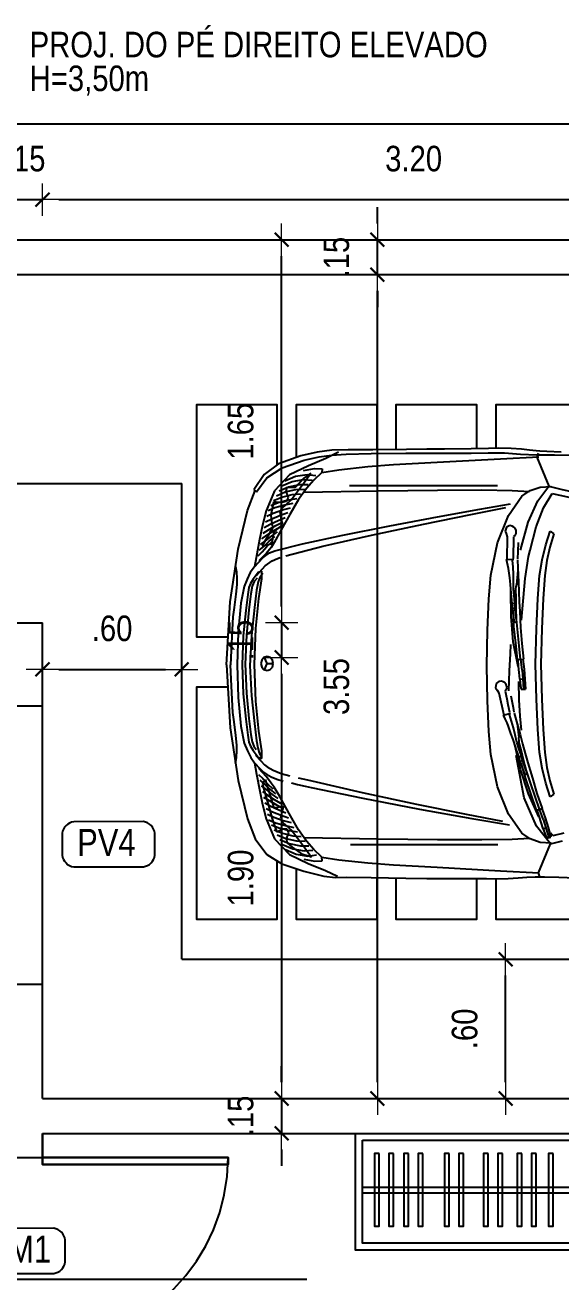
# Model space of a CAD drawing. Header units: millimetres. Extents: x -178 to 521, y -135 to 750.
# Drawn here: x -52.98 to -50.67, y 706.1 to 711.51 of the extents above; entities that cross this region are included whole.
import ezdxf
from ezdxf.enums import TextEntityAlignment as Align

# ---------------------------------------------------------------- set-up
doc = ezdxf.new("R2010")
doc.units = ezdxf.units.MM
doc.header["$LTSCALE"] = 20
doc.header["$MEASUREMENT"] = 0
doc.header["$PDSIZE"] = -5
doc.linetypes.add('DASHDOT2', pattern=[0.5, 0.25, -0.125, 0, -0.125])
doc.linetypes.add('HIDDEN2', pattern=[0.1875, 0.125, -0.0625])
doc.layers.get('0').update_dxf_attribs({"linetype": 'CONTINUOUS'})
doc.layers.get('Defpoints').update_dxf_attribs({"linetype": 'CONTINUOUS'})
for name, color, linetype in [('003', 3, 'CONTINUOUS'), ('AR-ALV', 5, 'CONTINUOUS'), ('COTA', 7, 'CONTINUOUS'), ('Layer1', 7, 'CONTINUOUS')]:
    doc.layers.add(name, color=color, linetype=linetype)
doc.layers.add('E-Pen-C', color=4, linetype='CONTINUOUS', lineweight=15)
doc.layers.add('E-Pen-G', color=3, linetype='CONTINUOUS', lineweight=30)
doc.styles.add('F2', font='ARIALN.TTF')
doc.dimstyles.new('DIMENSION-1', dxfattribs={"dimtxt": 0.11, "dimasz": 0.07, "dimexe": 1, "dimexo": 0, "dimgap": 0.12, "dimtad": 1, "dimzin": 7, "dimdsep": 46, "dimtxsty": 'F2', "dimblk1": 'TRACO', "dimblk2": 'TRACO', "dimsah": 1, "dimcen": 1, "dimse1": 1, "dimse2": 1, "dimclrd": 256, "dimclre": 256, "dimclrt": 6, "dimadec": 0, "dimazin": 0, "dimtfac": 1, "dimtix": 1, "dimtmove": 2, "dimatfit": 3, "dimldrblk": 'TRACO', "dimfxl": 1, "dimtolj": 1, "dimtzin": 0, "dimarcsym": 0})

# ---------------------------------------------------------------- blocks, each defined once
blk = doc.blocks.new('Austin Mini dessus')
at = {"color": 8, "flags": 128}
for points in [[(-0.1204, 3.7865), (-0.0703, 3.7926)], [(-0.0703, 3.7926), (-0.0241, 3.7916)], [(-0.0241, 3.7916), (0.0842, 3.7922)], [(0.0842, 3.7922), (0.2332, 3.7952)], [(0.2332, 3.7952), (0.3237, 3.797)], [(0.3237, 3.797), (0.3971, 3.7966)], [(0.3971, 3.7966), (0.5088, 3.7962)], [(0.5088, 3.7962), (0.581, 3.797)], [(0.581, 3.797), (0.6212, 3.7976)], [(0.6212, 3.7976), (0.674, 3.7963)], [(0.674, 3.7963), (0.7177, 3.7934)], [(0.7177, 3.7934), (0.7547, 3.7905)], [(0.7547, 3.7905), (0.7913, 3.7892)], [(0.831, 3.7901), (0.8924, 3.7915)], [(0.8924, 3.7915), (1.0016, 3.7949)], [(-0.302, 3.7337), (-0.2069, 3.765)], [(-0.2069, 3.765), (-0.1204, 3.7865)], [(-0.1874, 3.7324), (-0.114, 3.7617)], [(-0.114, 3.7617), (-0.0609, 3.787)], [(0.0688, 3.7297), (0.18, 3.7384)], [(0.18, 3.7384), (0.3684, 3.7483)], [(0.3684, 3.7483), (0.6405, 3.7634)], [(0.6405, 3.7634), (0.8064, 3.7721)], [(0.7913, 3.7892), (0.8117, 3.7899)], [(0.8107, 3.7898), (0.8054, 3.7722)], [(0.8054, 3.7722), (0.8566, 3.6469)], [(0.8117, 3.7899), (0.831, 3.7901)], [(-0.4163, 3.6266), (-0.3667, 3.6929)], [(-0.3667, 3.6929), (-0.302, 3.7337)], [(-0.3332, 3.6261), (-0.269, 3.694)], [(-0.2862, 3.6722), (-0.24, 3.6915)], [(-0.269, 3.694), (-0.1874, 3.7324)], [(-0.2108, 3.6933), (-0.2557, 3.6613)], [(-0.24, 3.6915), (-0.1897, 3.6999)], [(-0.1734, 3.7051), (-0.2108, 3.6933)], [(-0.2065, 3.713), (-0.1595, 3.7223)], [(-0.2018, 3.6646), (-0.1734, 3.7051)], [(-0.1897, 3.6999), (-0.152, 3.6952)], [(-0.1288, 3.7047), (-0.1629, 3.672)], [(-0.1595, 3.7223), (-0.127, 3.7206)], [(-0.127, 3.7206), (-0.1288, 3.7047)], [(-0.1288, 3.7047), (-0.0554, 3.7158)], [(-0.0554, 3.7158), (0.0688, 3.7297)], [(-0.3103, 3.6295), (-0.2696, 3.6465)], [(-0.2983, 3.6509), (-0.2548, 3.669)], [(-0.2844, 3.624), (-0.2378, 3.6344)], [(-0.2776, 3.6432), (-0.2819, 3.6262)], [(-0.2557, 3.6613), (-0.2776, 3.6432)], [(-0.2696, 3.6465), (-0.2217, 3.6563)], [(-0.2582, 3.5904), (-0.2018, 3.6646)], [(-0.2548, 3.669), (-0.2057, 3.6781)], [(-0.2378, 3.6344), (-0.2012, 3.6358)], [(-0.1958, 3.6357), (-0.2299, 3.5876)], [(-0.2217, 3.6563), (-0.1848, 3.6556)], [(-0.2057, 3.6781), (-0.1684, 3.6754)], [(-0.1629, 3.672), (-0.1958, 3.6357)], [(0.6296, 3.652), (-0.0059, 3.652)], [(0.1144, 3.6255), (0.369, 3.6287)], [(0.369, 3.6287), (0.5603, 3.6292)], [(0.5603, 3.6292), (0.6914, 3.6273)], [(0.8118, 3.6411), (0.769, 3.6265)], [(0.8566, 3.6469), (0.7958, 3.5707)], [(0.8596, 3.6444), (0.8118, 3.6411)], [(0.8566, 3.6469), (0.909, 3.6348)], [(-0.4494, 3.54), (-0.4163, 3.6266)], [(-0.3686, 3.5396), (-0.3332, 3.6261)], [(-0.3465, 3.5655), (-0.3139, 3.579)], [(-0.3219, 3.5976), (-0.3417, 3.5395)], [(-0.3344, 3.5868), (-0.2992, 3.6015)], [(-0.3224, 3.6082), (-0.2844, 3.624)], [(-0.3144, 3.5923), (-0.3219, 3.5976)], [(-0.2975, 3.5839), (-0.3144, 3.5923)], [(-0.3139, 3.579), (-0.2698, 3.5907)], [(-0.2994, 3.5535), (-0.2582, 3.5904)], [(-0.2992, 3.6015), (-0.2538, 3.6126)], [(-0.28, 3.5832), (-0.2975, 3.5839)], [(-0.2858, 3.5689), (-0.2505, 3.5765)], [(-0.2819, 3.6262), (-0.2717, 3.5998)], [(-0.2717, 3.5998), (-0.28, 3.5832)], [(-0.2299, 3.5876), (-0.2701, 3.5169)], [(-0.2698, 3.5907), (-0.2341, 3.5963)], [(-0.2538, 3.6126), (-0.2177, 3.6161)], [(-0.2069, 3.6195), (0.1144, 3.6255)], [(0.7337, 3.6018), (0.675, 3.5196)], [(0.6914, 3.6273), (0.7656, 3.6231)], [(0.769, 3.6265), (0.7337, 3.6018)], [(0.8151, 3.5556), (0.8242, 3.5824)], [(0.8252, 3.5824), (0.8299, 3.5961)], [(0.8252, 3.5824), (0.8372, 3.5784)], [(0.8257, 3.5419), (0.8372, 3.5784)], [(0.8299, 3.5961), (0.835, 3.6098)], [(0.8334, 3.5361), (0.8462, 3.577)], [(0.835, 3.6098), (0.8402, 3.6233)], [(0.8372, 3.5784), (0.8502, 3.6203)], [(0.8402, 3.6233), (0.8582, 3.6183)], [(0.8462, 3.577), (0.8582, 3.6183)], [(0.8604, 3.6051), (0.8577, 3.6008)], [(0.8634, 3.6093), (0.8604, 3.6051)], [(0.8666, 3.6133), (0.8634, 3.6093)], [(0.9143, 3.6021), (0.8666, 3.6133)], [(-0.4897, 3.3744), (-0.4494, 3.54)], [(-0.3843, 3.4776), (-0.3686, 3.5396)], [(-0.3639, 3.5197), (-0.3356, 3.5327)], [(-0.3585, 3.5441), (-0.3287, 3.5566)], [(-0.3417, 3.5395), (-0.3534, 3.4979)], [(-0.3424, 3.5089), (-0.3051, 3.524)], [(-0.3356, 3.5327), (-0.2955, 3.5465)], [(-0.3287, 3.5566), (-0.2858, 3.5689)], [(-0.3066, 3.538), (-0.2994, 3.5535)], [(-0.3001, 3.5036), (-0.3066, 3.538)], [(-0.3051, 3.524), (-0.273, 3.5351)], [(-0.2955, 3.5465), (-0.2617, 3.5558)], [(0.2925, 3.4981), (0.517, 3.5386)], [(0.4929, 3.5192), (0.6502, 3.5491)], [(0.517, 3.5386), (0.6793, 3.5662)], [(0.675, 3.5196), (0.6278, 3.4015)], [(0.7958, 3.5707), (0.7435, 3.4498)], [(0.8067, 3.5309), (0.7615, 3.4315)], [(0.7972, 3.5019), (0.8063, 3.5287)], [(0.8063, 3.5287), (0.8151, 3.5556)], [(0.8257, 3.5419), (0.8097, 3.4979)], [(0.8192, 3.4954), (0.8334, 3.5361)], [(-0.3968, 3.4202), (-0.3843, 3.4776)], [(-0.3572, 3.4821), (-0.3836, 3.3914)], [(-0.3746, 3.4709), (-0.3493, 3.4851)], [(-0.374, 3.3698), (-0.3363, 3.4925)], [(-0.3693, 3.4953), (-0.3424, 3.5089)], [(-0.3534, 3.4979), (-0.3572, 3.4821)], [(-0.3561, 3.4613), (-0.3244, 3.4792)], [(-0.3493, 3.4851), (-0.3148, 3.5016)], [(-0.3363, 3.4925), (-0.2946, 3.4845)], [(-0.3341, 3.4567), (-0.3068, 3.4729)], [(-0.3244, 3.4792), (-0.2956, 3.4936)], [(-0.3148, 3.5016), (-0.2843, 3.5144)], [(-0.2701, 3.5169), (-0.3098, 3.443)], [(-0.2946, 3.4845), (-0.3001, 3.5036)], [(0.0453, 3.4261), (0.2791, 3.4759)], [(0.0478, 3.4514), (0.2925, 3.4981)], [(0.2791, 3.4759), (0.4929, 3.5192)], [(0.7718, 3.4351), (0.7952, 3.5024)], [(0.8092, 3.4984), (0.7905, 3.4435)], [(0.7952, 3.5024), (0.8192, 3.4954)], [(0.7985, 3.4305), (0.8212, 3.4949)], [(-0.4112, 3.3468), (-0.3968, 3.4202)], [(-0.3908, 3.3978), (-0.3698, 3.4136)], [(-0.3854, 3.4222), (-0.363, 3.4375)], [(-0.38, 3.4466), (-0.3561, 3.4613)], [(-0.3767, 3.3898), (-0.3534, 3.4119)], [(-0.3698, 3.4136), (-0.3437, 3.4343)], [(-0.363, 3.4375), (-0.3341, 3.4567)], [(-0.3534, 3.4119), (-0.3294, 3.4315)], [(-0.3437, 3.4343), (-0.3181, 3.4522)], [(-0.3098, 3.443), (-0.3346, 3.403)], [(-0.1749, 3.4052), (0.0478, 3.4514)], [(-0.172, 3.3767), (0.0453, 3.4261)], [(0.7435, 3.4498), (0.7081, 3.2674)], [(0.7615, 3.4315), (0.7277, 3.3278)], [(0.7484, 3.3675), (0.7718, 3.4351)], [(0.7905, 3.4435), (0.7715, 3.3887)], [(0.7785, 3.3642), (0.7985, 3.4305)], [(0.8558, 3.4451), (0.8359, 3.3854)], [(0.8536, 3.3763), (0.8715, 3.4329)], [(0.8715, 3.4329), (0.8558, 3.4451)], [(-0.5243, 3.1472), (-0.4897, 3.3744)], [(-0.4015, 3.349), (-0.3836, 3.366)], [(-0.3679, 3.3589), (-0.4003, 3.3232)], [(-0.3961, 3.3734), (-0.3767, 3.3898)], [(-0.3836, 3.3914), (-0.374, 3.3698)], [(-0.3836, 3.366), (-0.363, 3.3894)], [(-0.3683, 3.348), (-0.347, 3.3593)], [(-0.3481, 3.3863), (-0.3679, 3.3589)], [(-0.363, 3.3894), (-0.3407, 3.4108)], [(-0.3346, 3.403), (-0.3481, 3.3863)], [(-0.347, 3.3593), (-0.3226, 3.369)], [(-0.3226, 3.369), (-0.2958, 3.3774)], [(-0.2599, 3.3851), (-0.2335, 3.3912)], [(-0.2335, 3.3912), (-0.2013, 3.399)], [(-0.2307, 3.363), (-0.2112, 3.3675)], [(-0.2112, 3.3675), (-0.1915, 3.3721)], [(-0.2013, 3.399), (-0.1749, 3.4052)], [(-0.1915, 3.3721), (-0.172, 3.3767)], [(0.6278, 3.4015), (0.5988, 3.2619)], [(0.7293, 3.299), (0.7484, 3.3675)], [(0.7715, 3.3887), (0.7537, 3.3335)], [(0.7597, 3.2985), (0.7785, 3.3642)], [(0.8359, 3.3854), (0.8202, 3.3211)], [(0.8415, 3.3179), (0.8536, 3.3763)], [(-0.4198, 3.2983), (-0.4112, 3.3468)], [(-0.4198, 3.2983), (-0.397, 3.3226)], [(-0.397, 3.3226), (-0.3805, 3.3391)], [(-0.3926, 3.2902), (-0.3764, 3.3069)], [(-0.3805, 3.3391), (-0.3683, 3.348)], [(-0.3764, 3.3069), (-0.3644, 3.3161)], [(-0.3644, 3.3161), (-0.339, 3.3298)], [(-0.339, 3.3298), (-0.3048, 3.3438)], [(-0.3048, 3.3438), (-0.2667, 3.355)], [(0.7277, 3.3278), (0.7023, 3.2216)], [(0.7374, 3.3232), (0.728, 3.2975)], [(0.7371, 3.2944), (0.7462, 3.3202)], [(0.7472, 3.3485), (0.7374, 3.3232)], [(0.7537, 3.3335), (0.7422, 3.2911)], [(0.7462, 3.3202), (0.7557, 3.3455)], [(0.7472, 3.3485), (0.7557, 3.345)], [(0.8202, 3.3211), (0.8092, 3.2537)], [(0.8325, 3.2537), (0.8415, 3.3179)], [(-0.5014, 3.3001), (-0.4965, 3.2759)], [(-0.4965, 3.2759), (-0.4951, 3.2474)], [(-0.4498, 3.2462), (-0.435, 3.2757)], [(-0.435, 3.2757), (-0.4198, 3.2983)], [(-0.4251, 3.2451), (-0.4036, 3.2735)], [(-0.415, 3.2655), (-0.3926, 3.2902)], [(-0.4054, 3.2337), (-0.3992, 3.255)], [(-0.4036, 3.2735), (-0.3881, 3.2799)], [(-0.3992, 3.255), (-0.3897, 3.273)], [(-0.3881, 3.2799), (-0.3879, 3.2469)], [(0.5988, 3.2619), (0.5909, 3.1628)], [(0.7153, 3.258), (0.7105, 3.2437)], [(0.7198, 3.2721), (0.7153, 3.258)], [(0.7313, 3.2686), (0.72, 3.2361)], [(0.728, 3.2975), (0.7203, 3.2716)], [(0.7208, 3.2721), (0.7313, 3.2686)], [(0.7263, 3.2915), (0.7353, 3.2885)], [(0.7293, 3.2686), (0.7371, 3.2944)], [(0.7422, 3.2911), (0.7318, 3.2485)], [(0.7361, 3.2172), (0.7478, 3.258)], [(0.7478, 3.258), (0.7597, 3.2985)], [(0.8092, 3.2537), (0.8014, 3.1546)], [(0.8246, 3.1546), (0.8325, 3.2537)], [(-0.4961, 3.222), (-0.5002, 3.1805)], [(-0.4951, 3.2474), (-0.4961, 3.222)], [(-0.4783, 3.1411), (-0.4642, 3.2131)], [(-0.4642, 3.2131), (-0.4498, 3.2462)], [(-0.4482, 3.1794), (-0.4433, 3.2092)], [(-0.4433, 3.2092), (-0.4368, 3.2263)], [(-0.4368, 3.2263), (-0.4251, 3.2451)], [(-0.4345, 3.1767), (-0.4292, 3.2081)], [(-0.4292, 3.2081), (-0.4223, 3.2271)], [(-0.4223, 3.2271), (-0.4123, 3.2411)], [(-0.42, 3.129), (-0.4102, 3.2033)], [(-0.4102, 3.2033), (-0.4054, 3.2337)], [(-0.3879, 3.2469), (-0.4009, 3.1615)], [(0.6964, 3.1985), (0.6864, 3.1723)], [(0.7063, 3.2296), (0.6964, 3.1985)], [(0.7116, 3.2101), (0.7041, 3.1774)], [(0.7105, 3.2437), (0.7063, 3.2296)], [(0.72, 3.2361), (0.7116, 3.2101)], [(0.721, 3.2072), (0.7203, 3.1896)], [(0.7318, 3.2485), (0.7208, 3.2061)], [(0.7215, 3.2248), (0.721, 3.2072)], [(0.7243, 3.2421), (0.7215, 3.2248)], [(0.7263, 3.1761), (0.7361, 3.2172)], [(-0.5405, 2.876), (-0.5243, 3.1472)], [(-0.5002, 3.1805), (-0.5068, 3.1221)], [(-0.4897, 3.0166), (-0.4783, 3.1411)], [(-0.457, 3.1102), (-0.4482, 3.1794)], [(-0.4433, 3.1075), (-0.4345, 3.1767)], [(-0.4009, 3.1615), (-0.4139, 3.0323)], [(0.5909, 3.1628), (0.5858, 3.0317)], [(0.6761, 3.1418), (0.6698, 3.1266)], [(0.6864, 3.1723), (0.6761, 3.1418)], [(0.6969, 3.1476), (0.6884, 3.1193)], [(0.7041, 3.1774), (0.6969, 3.1476)], [(0.6998, 3.0852), (0.7263, 3.1761)], [(0.7123, 3.1286), (0.7203, 3.1896)], [(0.7318, 3.1572), (0.726, 3.0977)], [(0.8014, 3.1546), (0.7962, 3.0235)], [(0.8194, 3.0235), (0.8246, 3.1546)], [(-0.5068, 3.1221), (-0.5121, 3.0818)], [(-0.4678, 3.0008), (-0.457, 3.1102)], [(-0.4541, 2.9981), (-0.4433, 3.1075)], [(-0.4326, 3.01), (-0.42, 3.129)], [(0.6338, 2.997), (0.6553, 3.0927)], [(0.6607, 3.1082), (0.6538, 3.0932)], [(0.6538, 3.0932), (0.6836, 3.0845)], [(0.6698, 3.1266), (0.6607, 3.1082)], [(0.6884, 3.1193), (0.6795, 3.0899)], [(0.726, 3.0977), (0.7219, 3.0275)], [(-0.5121, 3.0818), (-0.5164, 3.0261)], [(-0.4139, 3.0323), (-0.4198, 2.8742)], [(0.6747, 3.0485), (0.6693, 3.0237)], [(0.6818, 3.0817), (0.6747, 3.0485)], [(0.6902, 3.0313), (0.6957, 3.0601)], [(0.6957, 3.0601), (0.6993, 3.0807)], [(-0.5164, 3.0261), (-0.5207, 2.9376)], [(-0.4943, 2.876), (-0.4897, 3.0166)], [(-0.473, 2.876), (-0.4678, 3.0008)], [(-0.4594, 2.8733), (-0.4541, 2.9981)], [(-0.4389, 2.8801), (-0.4326, 3.01)], [(0.5858, 3.0317), (0.5818, 2.8809)], [(0.6202, 2.9747), (0.6273, 2.9847)], [(0.6273, 2.9847), (0.6338, 2.997)], [(0.6618, 2.9878), (0.6631, 2.986)], [(0.6693, 3.0237), (0.6625, 2.9905)], [(0.6631, 2.986), (0.6661, 2.9845)], [(0.6661, 2.9845), (0.6693, 2.9748)], [(0.677, 2.9877), (0.6796, 2.9022)], [(0.6853, 3.0102), (0.6902, 3.0313)], [(0.7219, 3.0275), (0.7205, 2.9476)], [(0.7277, 2.9669), (0.7297, 2.9812)], [(0.7297, 2.9812), (0.7484, 2.9804)], [(0.7369, 2.9367), (0.7402, 2.9806)], [(0.7461, 2.9374), (0.7484, 2.9804)], [(0.7962, 3.0235), (0.7923, 2.8727)], [(0.8155, 2.8727), (0.8194, 3.0235)], [(-0.5207, 2.9376), (-0.5227, 2.876)], [(0.6221, 2.9567), (0.6202, 2.9747)], [(0.6341, 2.9475), (0.6221, 2.9567)], [(0.6455, 2.9473), (0.6341, 2.9475)], [(0.6529, 2.9495), (0.6455, 2.9473)], [(0.6577, 2.9524), (0.6529, 2.9495)], [(0.6662, 2.9608), (0.6577, 2.9524)], [(0.6693, 2.9748), (0.6662, 2.9608)], [(0.7205, 2.9096), (0.7234, 2.9377)], [(0.7244, 2.9379), (0.7259, 2.9524)], [(0.7244, 2.9379), (0.7369, 2.9367)], [(0.7259, 2.9524), (0.7277, 2.9669)], [(0.7339, 2.8986), (0.7369, 2.9367)], [(0.7427, 2.8947), (0.7461, 2.9374)], [(-0.5405, 2.876), (-0.5243, 2.6047)], [(-0.5207, 2.8143), (-0.5227, 2.876)], [(-0.4897, 2.7353), (-0.4943, 2.876)], [(-0.4678, 2.7512), (-0.473, 2.876)], [(-0.4541, 2.7484), (-0.4594, 2.8733)], [(-0.4326, 2.7495), (-0.4389, 2.8801)], [(-0.4198, 2.8742), (-0.4139, 2.72)], [(-0.3917, 2.8708), (-0.3881, 2.8859)], [(-0.3881, 2.8557), (-0.3917, 2.8708)], [(-0.3881, 2.8859), (-0.3786, 2.8967)], [(-0.3786, 2.8967), (-0.3653, 2.9008)], [(-0.3767, 2.8977), (-0.3653, 2.8708)], [(-0.3653, 2.8708), (-0.3767, 2.844)], [(-0.3653, 2.9008), (-0.352, 2.8967)], [(-0.3653, 2.8708), (-0.3389, 2.8708)], [(-0.352, 2.8967), (-0.3425, 2.8859)], [(-0.3425, 2.8859), (-0.3389, 2.8708)], [(-0.3389, 2.8708), (-0.3425, 2.8557)], [(0.5818, 2.8809), (0.5858, 2.7275)], [(0.6796, 2.9022), (0.6837, 2.8284)], [(0.7179, 2.8836), (0.6962, 2.7767)], [(0.7152, 2.8533), (0.718, 2.8814)], [(0.718, 2.8814), (0.7205, 2.9096)], [(0.7339, 2.8986), (0.7283, 2.8522)], [(0.7381, 2.8519), (0.7427, 2.8947)], [(0.7923, 2.8727), (0.7962, 2.7218)], [(0.8194, 2.7218), (0.8155, 2.8727)], [(-0.3786, 2.845), (-0.3881, 2.8557)], [(-0.3653, 2.8409), (-0.3786, 2.845)], [(-0.352, 2.845), (-0.3653, 2.8409)], [(-0.3425, 2.8557), (-0.352, 2.845)], [(0.6837, 2.8284), (0.6857, 2.7893)], [(0.7054, 2.7825), (0.7131, 2.8533)], [(0.7131, 2.8533), (0.7381, 2.8519)], [(0.7277, 2.8526), (0.7218, 2.7949)], [(0.7325, 2.784), (0.7401, 2.8518)], [(-0.5164, 2.7259), (-0.5207, 2.8143)], [(0.6962, 2.7767), (0.6866, 2.668)], [(0.6979, 2.7113), (0.7054, 2.7825)], [(0.7218, 2.7949), (0.7156, 2.7372)], [(0.7279, 2.7148), (0.7325, 2.784)], [(-0.5121, 2.6701), (-0.5164, 2.7259)], [(-0.4783, 2.6109), (-0.4897, 2.7353)], [(-0.457, 2.6417), (-0.4678, 2.7512)], [(-0.4433, 2.639), (-0.4541, 2.7484)], [(-0.42, 2.6293), (-0.4326, 2.7495)], [(-0.4139, 2.72), (-0.4009, 2.5911)], [(0.5858, 2.7275), (0.5909, 2.5917)], [(0.6946, 2.6403), (0.6979, 2.7113)], [(0.7156, 2.7372), (0.7107, 2.6794)], [(0.7244, 2.6467), (0.7279, 2.7148)], [(0.7962, 2.7218), (0.8014, 2.5907)], [(0.8246, 2.5907), (0.8194, 2.7218)], [(-0.5068, 2.6299), (-0.5121, 2.6701)], [(0.6866, 2.668), (0.6857, 2.5588)], [(0.6971, 2.6657), (0.6937, 2.6386)], [(0.701, 2.6926), (0.6971, 2.6657)], [(0.701, 2.6926), (0.7101, 2.6911)], [(0.7033, 2.6376), (0.7063, 2.6647)], [(0.7063, 2.6647), (0.71, 2.6915)], [(0.7107, 2.6794), (0.709, 2.6356)], [(0.731, 2.6835), (0.7474, 2.5042)], [(-0.5243, 2.6047), (-0.4897, 2.3776)], [(-0.5002, 2.5714), (-0.5068, 2.6299)], [(-0.4642, 2.5388), (-0.4783, 2.6109)], [(-0.4482, 2.5725), (-0.457, 2.6417)], [(-0.4345, 2.5698), (-0.4433, 2.639)], [(-0.4102, 2.5543), (-0.42, 2.6293)], [(0.6914, 2.6119), (0.6903, 2.5972)], [(0.6937, 2.6386), (0.692, 2.6115)], [(0.6924, 2.6121), (0.7034, 2.6111)], [(0.6934, 2.6323), (0.7028, 2.6314)], [(0.7034, 2.6111), (0.6997, 2.5769)], [(0.7015, 2.6106), (0.7033, 2.6376)], [(0.709, 2.6356), (0.7085, 2.5917)], [(0.7197, 2.5621), (0.7219, 2.6045)], [(0.7219, 2.6045), (0.7244, 2.6467)], [(-0.4961, 2.5299), (-0.5002, 2.5714)], [(-0.4433, 2.5428), (-0.4482, 2.5725)], [(-0.429, 2.5374), (-0.4345, 2.5698)], [(-0.4038, 2.5192), (-0.4102, 2.5543)], [(-0.4009, 2.5911), (-0.3879, 2.5051)], [(0.5909, 2.5917), (0.5988, 2.49)], [(0.6878, 2.5675), (0.6847, 2.5306)], [(0.689, 2.5822), (0.6878, 2.5675)], [(0.6903, 2.5972), (0.689, 2.5822)], [(0.6997, 2.5769), (0.6975, 2.5497)], [(0.6975, 2.5497), (0.6975, 2.5161)], [(0.7026, 2.5837), (0.7038, 2.5662)], [(0.7038, 2.5662), (0.7072, 2.5489)], [(0.7085, 2.5917), (0.7072, 2.5478)], [(0.7072, 2.5489), (0.7105, 2.5317)], [(0.7193, 2.5199), (0.7197, 2.5621)], [(0.8014, 2.5907), (0.8092, 2.4916)], [(0.8325, 2.4916), (0.8246, 2.5907)], [(-0.4965, 2.4761), (-0.4951, 2.5046)], [(-0.4951, 2.5046), (-0.4961, 2.5299)], [(-0.4511, 2.5067), (-0.4642, 2.5388)], [(-0.4377, 2.4782), (-0.4511, 2.5067)], [(-0.4368, 2.5257), (-0.4433, 2.5428)], [(-0.4251, 2.5069), (-0.4368, 2.5257)], [(-0.4211, 2.5171), (-0.429, 2.5374)], [(-0.4036, 2.4784), (-0.4251, 2.5069)], [(-0.4082, 2.5023), (-0.4211, 2.5171)], [(-0.4106, 2.4907), (-0.373, 2.4496)], [(-0.3951, 2.4956), (-0.4038, 2.5192)], [(-0.3837, 2.4832), (-0.3951, 2.4956)], [(-0.3879, 2.5051), (-0.3881, 2.472)], [(0.6807, 2.5008), (0.6754, 2.4613)], [(0.6847, 2.5306), (0.6807, 2.5008)], [(0.6975, 2.5161), (0.6972, 2.4854)], [(0.7164, 2.4705), (0.7105, 2.5317)], [(0.714, 2.4253), (0.7193, 2.5199)], [(0.7474, 2.5042), (0.7622, 2.4097)], [(0.8092, 2.4916), (0.8202, 2.4242)], [(0.8415, 2.4274), (0.8325, 2.4916)], [(-0.5014, 2.4519), (-0.4965, 2.4761)], [(-0.4198, 2.4536), (-0.4377, 2.4782)], [(-0.4198, 2.4536), (-0.3822, 2.4143)], [(-0.4126, 2.4151), (-0.4198, 2.4536)], [(-0.3881, 2.472), (-0.4036, 2.4784)], [(-0.373, 2.4496), (-0.3435, 2.4277)], [(0.5988, 2.49), (0.6278, 2.3505)], [(0.673, 2.4486), (0.6699, 2.4354)], [(0.6754, 2.4613), (0.673, 2.4486)], [(0.6952, 2.456), (0.6932, 2.4254)], [(0.6972, 2.4854), (0.6952, 2.456)], [(-0.3975, 2.3367), (-0.4126, 2.4151)], [(-0.4043, 2.4065), (-0.3863, 2.3895)], [(-0.3677, 2.3955), (-0.4003, 2.4288)], [(-0.3863, 2.3895), (-0.3657, 2.3661)], [(-0.3822, 2.4143), (-0.3546, 2.3944)], [(-0.3478, 2.3704), (-0.3677, 2.3955)], [(-0.3546, 2.3944), (-0.3323, 2.3856)], [(-0.3435, 2.4277), (-0.32, 2.4176)], [(-0.3323, 2.3856), (-0.2128, 2.3556)], [(-0.32, 2.4176), (-0.3092, 2.4141)], [(-0.2838, 2.4064), (-0.1243, 2.3655)], [(0.6699, 2.4354), (0.6674, 2.4227)], [(0.6674, 2.4227), (0.6984, 2.421)], [(0.6695, 2.3245), (0.669, 2.4226)], [(0.6972, 2.4178), (0.6978, 2.3839)], [(0.6978, 2.3839), (0.6981, 2.3586)], [(0.715, 2.4096), (0.7145, 2.4208)], [(0.7153, 2.3984), (0.715, 2.4096)], [(0.7156, 2.3872), (0.7153, 2.3984)], [(0.7163, 2.3745), (0.7156, 2.3872)], [(0.7622, 2.4097), (0.7686, 2.3821)], [(0.8202, 2.4242), (0.8359, 2.3599)], [(0.8536, 2.369), (0.8415, 2.4274)], [(-0.4897, 2.3776), (-0.4494, 2.2119)], [(-0.3989, 2.3821), (-0.3794, 2.3657)], [(-0.3843, 2.2744), (-0.3975, 2.3367)], [(-0.3935, 2.3577), (-0.3726, 2.3419)], [(-0.3881, 2.3334), (-0.3657, 2.3181)], [(-0.3864, 2.3641), (-0.3443, 2.3544)], [(-0.3402, 2.2847), (-0.3864, 2.3641)], [(-0.3794, 2.3657), (-0.3561, 2.3436)], [(-0.3726, 2.3419), (-0.3464, 2.3212)], [(-0.3657, 2.3661), (-0.3434, 2.3447)], [(-0.3561, 2.3436), (-0.3321, 2.324)], [(-0.3346, 2.3489), (-0.3478, 2.3704)], [(-0.3443, 2.3544), (-0.3348, 2.3038)], [(-0.3048, 2.2947), (-0.3346, 2.3489)], [(-0.2128, 2.3556), (-0.0386, 2.3181)], [(-0.1243, 2.3655), (0.085, 2.3182)], [(0.6278, 2.3505), (0.675, 2.2324)], [(0.6981, 2.3586), (0.6989, 2.3247)], [(0.717, 2.3616), (0.7163, 2.3745)], [(0.7167, 2.349), (0.717, 2.3616)], [(0.7276, 2.3821), (0.761, 2.261)], [(0.7686, 2.3821), (0.7952, 2.2812)], [(0.8359, 2.3599), (0.8558, 2.3002)], [(0.8715, 2.3124), (0.8536, 2.369)], [(-0.3686, 2.2124), (-0.3843, 2.2744)], [(-0.3827, 2.309), (-0.3589, 2.2942)], [(-0.3774, 2.2846), (-0.352, 2.2704)], [(-0.3657, 2.3181), (-0.3368, 2.2988)], [(-0.3589, 2.2942), (-0.3272, 2.2763)], [(-0.3464, 2.3212), (-0.3209, 2.3033)], [(-0.3449, 2.2704), (-0.3402, 2.2847)], [(-0.3368, 2.2988), (-0.3096, 2.2826)], [(-0.3348, 2.3038), (-0.2973, 2.271)], [(-0.3272, 2.2763), (-0.2983, 2.2619)], [(-0.2675, 2.228), (-0.3048, 2.2947)], [(-0.0386, 2.3181), (0.1643, 2.2777)], [(0.085, 2.3182), (0.3093, 2.2706)], [(0.1643, 2.2777), (0.3699, 2.2387)], [(0.6613, 2.2997), (0.6659, 2.3111)], [(0.6672, 2.2826), (0.6613, 2.2997)], [(0.6659, 2.3111), (0.6695, 2.3245)], [(0.6809, 2.2764), (0.6672, 2.2826)], [(0.6921, 2.2787), (0.6809, 2.2764)], [(0.6988, 2.2826), (0.6921, 2.2787)], [(0.7029, 2.2864), (0.6988, 2.2826)], [(0.6989, 2.3218), (0.7006, 2.3204)], [(0.7006, 2.3204), (0.7038, 2.3197)], [(0.7093, 2.2966), (0.7029, 2.2864)], [(0.7038, 2.3197), (0.7091, 2.3109)], [(0.7091, 2.3109), (0.7093, 2.2966)], [(0.7952, 2.2812), (0.8271, 2.1996)], [(0.8558, 2.3002), (0.8715, 2.3124)], [(-0.372, 2.2602), (-0.3452, 2.2466)], [(-0.3666, 2.2358), (-0.3383, 2.2228)], [(-0.352, 2.2704), (-0.3175, 2.2539)], [(-0.3489, 2.2319), (-0.3449, 2.2704)], [(-0.3375, 2.1754), (-0.3489, 2.2319)], [(-0.3452, 2.2466), (-0.3079, 2.2315)], [(-0.3383, 2.2228), (-0.2982, 2.209)], [(-0.3175, 2.2539), (-0.287, 2.2412)], [(-0.3028, 2.2519), (-0.3094, 2.2175)], [(-0.3079, 2.2315), (-0.2757, 2.2204)], [(-0.2973, 2.271), (-0.3028, 2.2519)], [(-0.2299, 2.1644), (-0.2675, 2.228)], [(0.3093, 2.2706), (0.5139, 2.2288)], [(0.3699, 2.2387), (0.552, 2.2057)], [(0.5139, 2.2288), (0.6638, 2.199)], [(0.675, 2.2324), (0.7337, 2.1502)], [(0.761, 2.261), (0.8021, 2.1691)], [(0.8634, 2.1376), (1.3706, 2.2486)], [(-0.4494, 2.2119), (-0.4163, 2.1254)], [(-0.3332, 2.1259), (-0.3686, 2.2124)], [(-0.3612, 2.2114), (-0.3315, 2.199)], [(-0.3492, 2.1901), (-0.3167, 2.1765)], [(-0.3267, 2.1761), (-0.3375, 2.1754)], [(-0.3372, 2.1687), (-0.3019, 2.154)], [(-0.3315, 2.199), (-0.2886, 2.1866)], [(-0.3036, 2.1762), (-0.3267, 2.1761)], [(-0.3167, 2.1765), (-0.2725, 2.1648)], [(-0.3094, 2.2175), (-0.3021, 2.202)], [(-0.2827, 2.1724), (-0.3036, 2.1762)], [(-0.3021, 2.202), (-0.261, 2.1651)], [(-0.2982, 2.209), (-0.2645, 2.1997)], [(-0.2886, 2.1866), (-0.2532, 2.179)], [(-0.2744, 2.1557), (-0.2827, 2.1724)], [(0.552, 2.2057), (0.6848, 2.1831)], [(0.8021, 2.1691), (0.849, 2.1068)], [(0.8271, 2.1996), (0.8634, 2.1376)], [(-0.4226, 2.1216), (-0.4101, 2.1302)], [(-0.3778, 2.0561), (-0.4226, 2.1216)], [(-0.4101, 2.1302), (-0.3656, 2.0699)], [(-0.269, 2.0579), (-0.3332, 2.1259)], [(-0.3251, 2.1474), (-0.2871, 2.1315)], [(-0.3131, 2.126), (-0.2723, 2.109)], [(-0.3019, 2.154), (-0.2565, 2.1429)], [(-0.2871, 2.1315), (-0.2405, 2.1211)], [(-0.2847, 2.1294), (-0.2744, 2.1557)], [(-0.2803, 2.1124), (-0.2847, 2.1294)], [(-0.2456, 2.1137), (-0.2803, 2.1124)], [(-0.2725, 2.1648), (-0.2368, 2.1592)], [(-0.261, 2.1651), (-0.2046, 2.0909)], [(-0.2565, 2.1429), (-0.2204, 2.1395)], [(-0.2071, 2.072), (-0.2456, 2.1137)], [(-0.2405, 2.1211), (-0.204, 2.1197)], [(-0.1958, 2.1163), (-0.2299, 2.1644)], [(-0.2069, 2.1325), (0.1144, 2.1265)], [(-0.1629, 2.08), (-0.1958, 2.1163)], [(0.1144, 2.1265), (0.369, 2.1233)], [(0.369, 2.1233), (0.5603, 2.1227)], [(0.5603, 2.1227), (0.6914, 2.1247)], [(0.6914, 2.1247), (0.7656, 2.1289)], [(0.7337, 2.1502), (0.769, 2.1254)], [(0.769, 2.1254), (0.8118, 2.1109)], [(0.849, 2.1068), (0.9014, 2.1189)], [(0.9014, 2.1189), (1.0142, 2.1447)], [(-0.3656, 2.0699), (-0.3005, 2.0279)], [(-0.301, 2.1047), (-0.2575, 2.0865)], [(-0.289, 2.0833), (-0.2428, 2.064)], [(-0.2723, 2.109), (-0.2245, 2.0993)], [(-0.1866, 2.0184), (-0.269, 2.0579)], [(-0.2575, 2.0865), (-0.2084, 2.0774)], [(-0.2428, 2.064), (-0.1924, 2.0556)], [(-0.2245, 2.0993), (-0.1876, 2.0999)], [(-0.2084, 2.0774), (-0.1711, 2.0801)], [(-0.1762, 2.0504), (-0.2071, 2.072)], [(-0.2046, 2.0909), (-0.1762, 2.0504)], [(-0.1924, 2.0556), (-0.1547, 2.0604)], [(-0.1288, 2.0473), (-0.1629, 2.08)], [(0.6276, 2.1045), (-0.0104, 2.1045)], [(0.7979, 1.9816), (0.849, 2.1068)], [(0.8118, 2.1109), (0.8596, 2.1076)], [(-0.3153, 2.0107), (-0.3778, 2.0561)], [(-0.2203, 1.9763), (-0.3153, 2.0107)], [(-0.3005, 2.0279), (-0.2047, 1.9948)], [(-0.2082, 2.0394), (-0.1605, 2.0298)], [(-0.1118, 1.9868), (-0.1866, 2.0184)], [(-0.1605, 2.0298), (-0.1273, 2.0313)], [(-0.1288, 2.0473), (-0.0554, 2.0362)], [(-0.1273, 2.0313), (-0.1288, 2.0473)], [(-0.0554, 2.0362), (0.0688, 2.0223)], [(0.0688, 2.0223), (0.18, 2.0136)], [(0.18, 2.0136), (0.3684, 2.0036)], [(0.3684, 2.0036), (0.6405, 1.9886)], [(-0.1499, 1.9594), (-0.2203, 1.9763)], [(-0.2047, 1.9948), (-0.141, 1.9797)], [(-0.0857, 1.9511), (-0.1499, 1.9594)], [(-0.141, 1.9797), (-0.088, 1.9728)], [(-0.0578, 1.9603), (-0.1118, 1.9868)], [(-0.088, 1.9728), (-0.0243, 1.9685)], [(-0.0153, 1.9503), (-0.0857, 1.9511)], [(-0.0243, 1.9685), (0.084, 1.9658)], [(0.0907, 1.9502), (-0.0153, 1.9503)], [(0.084, 1.9658), (0.2331, 1.9643)], [(0.2354, 1.9481), (0.0907, 1.9502)], [(0.2331, 1.9643), (0.3237, 1.9638)], [(0.3237, 1.9638), (0.3991, 1.9639)], [(0.3991, 1.9639), (0.5144, 1.9637)], [(0.5144, 1.9637), (0.5887, 1.9626)], [(0.5887, 1.9626), (0.6591, 1.9627)], [(0.6405, 1.9886), (0.8064, 1.9798)], [(0.6591, 1.9627), (0.7278, 1.9679)], [(0.7278, 1.9679), (0.7981, 1.971)], [(0.7655, 1.9512), (0.7321, 1.9476)], [(0.7946, 1.9543), (0.7655, 1.9512)], [(0.8101, 1.9559), (0.7946, 1.9543)], [(0.8032, 1.9639), (0.7979, 1.9816)], [(0.7981, 1.971), (0.7996, 1.9716)], [(0.7996, 1.9716), (0.8012, 1.972)], [(0.8012, 1.972), (0.803, 1.9721)], [(0.803, 1.9721), (0.8187, 1.9717)], [(0.8406, 1.9574), (0.8101, 1.9559)], [(0.8187, 1.9717), (0.8745, 1.9713)], [(0.902, 1.9603), (0.8406, 1.9574)], [(0.8745, 1.9713), (0.9836, 1.9722)], [(0.3237, 1.9468), (0.2354, 1.9481)], [(0.3994, 1.9465), (0.3237, 1.9468)], [(0.5154, 1.9455), (0.3994, 1.9465)], [(0.5899, 1.9439), (0.5154, 1.9455)], [(0.6316, 1.9433), (0.5899, 1.9439)], [(0.6869, 1.9446), (0.6316, 1.9433)], [(0.7321, 1.9476), (0.6869, 1.9446)]]:
    blk.add_lwpolyline(points, dxfattribs=at)
blk = doc.blocks.new('TRACO')
at = {"layer": 'E-Pen-C'}
for p, q in [((0, 1), (0, -1)), ((-1, 0), (1, 0))]:
    blk.add_line(p, q, dxfattribs=at)
at = {"layer": 'E-Pen-G'}
blk.add_line((-0.424, -0.424), (0.424, 0.424), dxfattribs=at)
blk = doc.blocks.new('*D386')
at = {"lineweight": -2}
blk.add_line((-48.6323, 706.96), (-48.6323, 710.37), dxfattribs=at)
at = {"layer": 'Defpoints', "color": 0}
for p in [(-54.1163, 710.44), (-48.6323, 710.44), (-49.6392, 706.89)]:
    blk.add_point(p, dxfattribs=at)
at = {"lineweight": -2, "xscale": 0.07, "yscale": 0.07, "zscale": 0.07}
for p, rotation in [((-48.6323, 710.44), 90), ((-48.6323, 706.89), 270)]:
    blk.add_blockref('TRACO', p, dxfattribs=dict(at, rotation=rotation))
at = {"color": 6, "insert": (-48.8085, 708.665), "char_height": 0.11, "attachment_point": 5, "rotation": 90, "style": 'F2'}
blk.add_mtext('\\A1;3.55', dxfattribs=at)
blk = doc.blocks.new('*D387')
at = {"lineweight": -2}
for p, q in [((-51.4619, 710.66), (-51.4619, 710.73)), ((-51.4619, 710.44), (-51.4619, 710.59)), ((-51.4619, 710.37), (-51.4619, 710.3))]:
    blk.add_line(p, q, dxfattribs=at)
at = {"layer": 'Defpoints', "color": 0}
for p in [(-52.5549, 710.59), (-51.4619, 710.59), (-52.5726, 710.44)]:
    blk.add_point(p, dxfattribs=at)
at = {"lineweight": -2, "xscale": 0.07, "yscale": 0.07, "zscale": 0.07}
for p, rotation in [((-51.4619, 710.59), 270), ((-51.4619, 710.44), 90)]:
    blk.add_blockref('TRACO', p, dxfattribs=dict(at, rotation=rotation))
at = {"color": 6, "insert": (-51.6381, 710.515), "char_height": 0.11, "attachment_point": 5, "rotation": 90, "style": 'F2'}
blk.add_mtext('\\A1;.15', dxfattribs=at)
blk = doc.blocks.new('*D389')
at = {"lineweight": -2}
blk.add_line((-54.6417, 710.37), (-54.6417, 709.01), dxfattribs=at)
at = {"layer": 'Defpoints', "color": 0}
for p in [(-55.2461, 710.44), (-54.6417, 708.94), (-52.9054, 708.94)]:
    blk.add_point(p, dxfattribs=at)
at = {"lineweight": -2, "xscale": 0.07, "yscale": 0.07, "zscale": 0.07}
for p, rotation in [((-54.6417, 710.44), 90), ((-54.6417, 708.94), 270)]:
    blk.add_blockref('TRACO', p, dxfattribs=dict(at, rotation=rotation))
at = {"color": 6, "insert": (-54.8179, 709.69), "char_height": 0.11, "attachment_point": 5, "rotation": 90, "style": 'F2'}
blk.add_mtext('\\A1;1.50', dxfattribs=at)
blk = doc.blocks.new('*D339')
at = {"linetype": 'Continuous', "lineweight": -2}
for p, q in [((-51.8747, 709.01), (-51.8747, 709.08)), ((-51.8747, 708.94), (-51.8747, 708.79)), ((-51.8747, 708.72), (-51.8747, 708.65))]:
    blk.add_line(p, q, dxfattribs=at)
at = {"layer": 'Defpoints', "color": 0, "linetype": 'Continuous'}
for p in [(-52.9054, 708.94), (-53.0554, 708.79), (-51.8747, 708.79)]:
    blk.add_point(p, dxfattribs=at)
at = {"linetype": 'Continuous', "lineweight": -2, "xscale": 0.07, "yscale": 0.07, "zscale": 0.07}
for p, rotation in [((-51.8747, 708.94), 270), ((-51.8747, 708.79), 90)]:
    blk.add_blockref('TRACO', p, dxfattribs=dict(at, rotation=rotation))
at = {"color": 6, "linetype": 'Continuous', "insert": (-52.0508, 708.865), "char_height": 0.11, "attachment_point": 5, "rotation": 90, "style": 'F2'}
blk.add_mtext('\\A1;.15', dxfattribs=at)
blk = doc.blocks.new('*D390')
at = {"linetype": 'Continuous', "lineweight": -2}
blk.add_line((-51.8747, 708.72), (-51.8747, 706.96), dxfattribs=at)
at = {"layer": 'Defpoints', "color": 0, "linetype": 'Continuous'}
for p in [(-53.0554, 708.79), (-52.9054, 706.89), (-51.8747, 706.89)]:
    blk.add_point(p, dxfattribs=at)
at = {"linetype": 'Continuous', "lineweight": -2, "xscale": 0.07, "yscale": 0.07, "zscale": 0.07}
for p, rotation in [((-51.8747, 708.79), 90), ((-51.8747, 706.89), 270)]:
    blk.add_blockref('TRACO', p, dxfattribs=dict(at, rotation=rotation))
at = {"color": 6, "linetype": 'Continuous', "insert": (-52.0508, 707.84), "char_height": 0.11, "attachment_point": 5, "rotation": 90, "style": 'F2'}
blk.add_mtext('\\A1;1.90', dxfattribs=at)
blk = doc.blocks.new('*D391')
at = {"lineweight": -2}
for p, q in [((-51.8747, 706.96), (-51.8747, 707.03)), ((-51.8747, 706.89), (-51.8747, 706.74)), ((-51.8747, 706.67), (-51.8747, 706.6))]:
    blk.add_line(p, q, dxfattribs=at)
at = {"layer": 'Defpoints', "color": 0}
for p in [(-52.9054, 706.89), (-52.9054, 706.74), (-51.8747, 706.74)]:
    blk.add_point(p, dxfattribs=at)
at = {"lineweight": -2, "xscale": 0.07, "yscale": 0.07, "zscale": 0.07}
for p, rotation in [((-51.8747, 706.89), 270), ((-51.8747, 706.74), 90)]:
    blk.add_blockref('TRACO', p, dxfattribs=dict(at, rotation=rotation))
at = {"color": 6, "insert": (-52.0508, 706.815), "char_height": 0.11, "attachment_point": 5, "rotation": 90, "style": 'F2'}
blk.add_mtext('\\A1;.15', dxfattribs=at)
blk = doc.blocks.new('*D392')
at = {"lineweight": -2}
blk.add_line((-51.4619, 706.96), (-51.4619, 710.37), dxfattribs=at)
at = {"layer": 'Defpoints', "color": 0}
for p in [(-55.6007, 710.44), (-51.4619, 710.44), (-52.9054, 706.89)]:
    blk.add_point(p, dxfattribs=at)
at = {"lineweight": -2, "xscale": 0.07, "yscale": 0.07, "zscale": 0.07}
for p, rotation in [((-51.4619, 710.44), 90), ((-51.4619, 706.89), 270)]:
    blk.add_blockref('TRACO', p, dxfattribs=dict(at, rotation=rotation))
at = {"color": 6, "insert": (-51.6381, 708.665), "char_height": 0.11, "attachment_point": 5, "rotation": 90, "style": 'F2'}
blk.add_mtext('\\A1;3.55', dxfattribs=at)
blk = doc.blocks.new('*D343')
at = {"linetype": 'Continuous', "lineweight": -2}
for p, q in [((-53.1254, 710.7629), (-53.1954, 710.7629)), ((-53.0554, 710.7629), (-52.9054, 710.7629)), ((-52.8354, 710.7629), (-52.7654, 710.7629))]:
    blk.add_line(p, q, dxfattribs=at)
at = {"layer": 'Defpoints', "color": 0, "linetype": 'Continuous'}
for p in [(-52.9054, 710.7629), (-52.9054, 708.94), (-53.0554, 708.79)]:
    blk.add_point(p, dxfattribs=at)
at = {"linetype": 'Continuous', "lineweight": -2, "xscale": 0.07, "yscale": 0.07, "zscale": 0.07}
blk.add_blockref('TRACO', (-53.0554, 710.7629), dxfattribs=at)
at = {"linetype": 'Continuous', "lineweight": -2, "xscale": 0.07, "yscale": 0.07, "zscale": 0.07, "rotation": 180}
blk.add_blockref('TRACO', (-52.9054, 710.7629), dxfattribs=at)
at = {"color": 6, "linetype": 'Continuous', "insert": (-52.9804, 710.939), "char_height": 0.11, "attachment_point": 5, "style": 'F2'}
blk.add_mtext('\\A1;.15', dxfattribs=at)
blk = doc.blocks.new('*D344')
at = {"linetype": 'Continuous', "lineweight": -2}
blk.add_line((-52.8354, 710.7629), (-49.7754, 710.7629), dxfattribs=at)
at = {"layer": 'Defpoints', "color": 0, "linetype": 'Continuous'}
for p in [(-49.7054, 710.7629), (-52.9054, 708.94), (-49.7054, 706.74)]:
    blk.add_point(p, dxfattribs=at)
at = {"linetype": 'Continuous', "lineweight": -2, "xscale": 0.07, "yscale": 0.07, "zscale": 0.07, "rotation": 180}
blk.add_blockref('TRACO', (-52.9054, 710.7629), dxfattribs=at)
at = {"linetype": 'Continuous', "lineweight": -2, "xscale": 0.07, "yscale": 0.07, "zscale": 0.07}
blk.add_blockref('TRACO', (-49.7054, 710.7629), dxfattribs=at)
at = {"color": 6, "linetype": 'Continuous', "insert": (-51.3054, 710.939), "char_height": 0.11, "attachment_point": 5, "style": 'F2'}
blk.add_mtext('\\A1;3.20', dxfattribs=at)
blk = doc.blocks.new('*D427')
at = {"linetype": 'Continuous', "lineweight": -2}
blk.add_line((-70.1454, 711.0898), (-45.2854, 711.0898), dxfattribs=at)
at = {"layer": 'Defpoints', "color": 0, "linetype": 'Continuous'}
for p in [(-45.2154, 711.0898), (-70.2154, 710.59), (-45.2154, 710.59)]:
    blk.add_point(p, dxfattribs=at)
at = {"linetype": 'Continuous', "lineweight": -2, "xscale": 0.07, "yscale": 0.07, "zscale": 0.07, "rotation": 180}
blk.add_blockref('TRACO', (-70.2154, 711.0898), dxfattribs=at)
at = {"linetype": 'Continuous', "lineweight": -2, "xscale": 0.07, "yscale": 0.07, "zscale": 0.07}
blk.add_blockref('TRACO', (-45.2154, 711.0898), dxfattribs=at)
at = {"color": 6, "linetype": 'Continuous', "insert": (-56.5654, 711.266), "char_height": 0.11, "attachment_point": 5, "style": 'F2'}
blk.add_mtext('\\A1;25.00', dxfattribs=at)
blk = doc.blocks.new('*D363')
at = {"linetype": 'Continuous', "lineweight": -2}
blk.add_line((-52.8354, 708.7389), (-52.3754, 708.7389), dxfattribs=at)
at = {"layer": 'Defpoints', "color": 0, "linetype": 'Continuous'}
for p in [(-52.9054, 708.94), (-52.3054, 708.94), (-52.3054, 708.7389)]:
    blk.add_point(p, dxfattribs=at)
at = {"linetype": 'Continuous', "lineweight": -2, "xscale": 0.07, "yscale": 0.07, "zscale": 0.07, "rotation": 180}
blk.add_blockref('TRACO', (-52.9054, 708.7389), dxfattribs=at)
at = {"linetype": 'Continuous', "lineweight": -2, "xscale": 0.07, "yscale": 0.07, "zscale": 0.07}
blk.add_blockref('TRACO', (-52.3054, 708.7389), dxfattribs=at)
at = {"color": 6, "linetype": 'Continuous', "insert": (-52.6054, 708.915), "char_height": 0.11, "attachment_point": 5, "style": 'F2'}
blk.add_mtext('\\A1;.60', dxfattribs=at)
blk = doc.blocks.new('*D364')
at = {"linetype": 'Continuous', "lineweight": -2}
blk.add_line((-50.9089, 706.96), (-50.9089, 707.42), dxfattribs=at)
at = {"layer": 'Defpoints', "color": 0, "linetype": 'Continuous'}
for p in [(-50.9089, 707.49), (-49.5554, 707.49), (-49.5554, 706.89)]:
    blk.add_point(p, dxfattribs=at)
at = {"linetype": 'Continuous', "lineweight": -2, "xscale": 0.07, "yscale": 0.07, "zscale": 0.07}
for p, rotation in [((-50.9089, 707.49), 90), ((-50.9089, 706.89), 270)]:
    blk.add_blockref('TRACO', p, dxfattribs=dict(at, rotation=rotation))
at = {"color": 6, "linetype": 'Continuous', "insert": (-51.0851, 707.19), "char_height": 0.11, "attachment_point": 5, "rotation": 90, "style": 'F2'}
blk.add_mtext('\\A1;.60', dxfattribs=at)
blk = doc.blocks.new('*D479')
at = {"linetype": 'Continuous', "lineweight": -2}
blk.add_line((-51.8747, 709.01), (-51.8747, 710.52), dxfattribs=at)
at = {"layer": 'Defpoints', "color": 0, "linetype": 'Continuous'}
for p in [(-52.9054, 710.59), (-51.8747, 710.59), (-52.9054, 708.94)]:
    blk.add_point(p, dxfattribs=at)
at = {"linetype": 'Continuous', "lineweight": -2, "xscale": 0.07, "yscale": 0.07, "zscale": 0.07}
for p, rotation in [((-51.8747, 710.59), 90), ((-51.8747, 708.94), 270)]:
    blk.add_blockref('TRACO', p, dxfattribs=dict(at, rotation=rotation))
at = {"color": 6, "linetype": 'Continuous', "insert": (-52.0508, 709.765), "char_height": 0.11, "attachment_point": 5, "rotation": 90, "style": 'F2'}
blk.add_mtext('\\A1;1.65', dxfattribs=at)

msp = doc.modelspace()

# ---------------------------------------------------------------- linework, layer by layer
at = {"color": 5, "linetype": 'Continuous'}
for p, q in [((-70.2154, 710.59), (-45.2154, 710.59)), ((-70.0654, 710.44), (-45.3654, 710.44)), ((-53.8038, 708.94), (-52.9054, 708.94)), ((-52.9054, 708.5822), (-52.9054, 708.94)), ((-53.0554, 708.5822), (-52.9054, 708.5822)), ((-53.0554, 707.3826), (-52.9054, 707.3826)), ((-52.9054, 706.89), (-52.9054, 707.3826)), ((-52.9054, 706.89), (-49.5554, 706.89)), ((-52.9054, 706.6363), (-52.9054, 706.74)), ((-52.9054, 706.74), (-49.7054, 706.74)), ((-52.9054, 706.74), (-52.9054, 706.6363)), ((-53.0554, 706.6363), (-52.9054, 706.6363))]:
    msp.add_line(p, q, dxfattribs=at)
at = {"color": 8}
for p, q in [((-51.5256, 706.5084), (-49.7354, 706.5084)), ((-51.5256, 706.4834), (-49.7354, 706.4834))]:
    msp.add_line(p, q, dxfattribs=at)
for points in [[(-51.5556, 706.74), (-49.7054, 706.74), (-49.7054, 706.2361), (-51.5556, 706.2361)], [(-51.5256, 706.71), (-49.7354, 706.71), (-49.7354, 706.2661), (-51.5256, 706.2661)]]:
    msp.add_lwpolyline(points, close=True, dxfattribs=at)
at = {"layer": '003', "color": 8, "ltscale": 0.5}
for points in [[(-51.4544, 706.6525), (-51.4744, 706.6525), (-51.4744, 706.3407), (-51.4544, 706.3407)], [(-51.3929, 706.6525), (-51.4129, 706.6525), (-51.4129, 706.3407), (-51.3929, 706.3407)], [(-51.3278, 706.6525), (-51.3478, 706.6525), (-51.3478, 706.3407), (-51.3278, 706.3407)], [(-51.2663, 706.6525), (-51.2863, 706.6525), (-51.2863, 706.3407), (-51.2663, 706.3407)], [(-51.1525, 706.6525), (-51.1725, 706.6525), (-51.1725, 706.3407), (-51.1525, 706.3407)], [(-51.091, 706.6525), (-51.111, 706.6525), (-51.111, 706.3407), (-51.091, 706.3407)], [(-50.9845, 706.6525), (-51.0045, 706.6525), (-51.0045, 706.3407), (-50.9845, 706.3407)], [(-50.923, 706.6525), (-50.943, 706.6525), (-50.943, 706.3407), (-50.923, 706.3407)], [(-50.8388, 706.6525), (-50.8588, 706.6525), (-50.8588, 706.3407), (-50.8388, 706.3407)], [(-50.7772, 706.6525), (-50.7972, 706.6525), (-50.7972, 706.3407), (-50.7772, 706.3407)], [(-50.7042, 706.6525), (-50.7242, 706.6525), (-50.7242, 706.3407), (-50.7042, 706.3407)]]:
    msp.add_lwpolyline(points, close=True, dxfattribs=at)
at = {"layer": 'AR-ALV', "color": 2, "linetype": 'DASHDOT2'}
msp.add_line((-41.6653, 706.1104), (-71.0994, 706.1104), dxfattribs=at)
at = {"layer": 'AR-ALV', "color": 8, "linetype": 'Continuous'}
for points in [[(-51.8933, 709.6198), (-51.8933, 709.8782), (-52.2416, 709.8782), (-52.2416, 708.8792), (-52.1054, 708.8792)], [(-51.4633, 709.6849), (-51.4633, 709.8782), (-51.8116, 709.8782), (-51.8116, 709.6516)], [(-51.0332, 709.6899), (-51.0332, 709.8782), (-51.3815, 709.8782), (-51.3815, 709.6861)], [(-50.6032, 709.6728), (-50.6032, 709.8782), (-50.9515, 709.8782), (-50.9515, 709.6914)], [(-52.1068, 708.6621), (-52.2416, 708.6621), (-52.2416, 707.663), (-51.8933, 707.663), (-51.8933, 707.9133)], [(-51.8116, 707.8806), (-51.8116, 707.663), (-51.4633, 707.663), (-51.4633, 707.8421)], [(-51.3815, 707.8405), (-51.3815, 707.663), (-51.0332, 707.663), (-51.0332, 707.8383)], [(-50.9515, 707.8372), (-50.9515, 707.663), (-50.6032, 707.663), (-50.6032, 707.841)]]:
    msp.add_lwpolyline(points, dxfattribs=at)
at = {"layer": 'COTA', "color": 8, "linetype": 'Continuous'}
for p, q in [((-65.4108, 709.54), (-52.3054, 709.54)), ((-52.3054, 707.49), (-52.3054, 709.54)), ((-52.9054, 707.3826), (-52.9054, 708.5822)), ((-52.3054, 707.49), (-48.9554, 707.49))]:
    msp.add_line(p, q, dxfattribs=at)
at = {"layer": 'COTA', "color": 4, "linetype": 'Continuous'}
for points in [[(-52.4205, 708.033, 0.331371), (-52.4705, 708.083), (-52.7708, 708.0827, 0.332506), (-52.8208, 708.033), (-52.8208, 707.9383, 0.330378), (-52.7708, 707.888), (-52.4705, 707.8883, 0.331371), (-52.4205, 707.9383)], [(-52.8073, 706.2808, 0.331371), (-52.8573, 706.3308), (-53.1576, 706.3305, 0.332506), (-53.2076, 706.2808), (-53.2076, 706.1861, 0.330378), (-53.1576, 706.1358), (-52.8573, 706.1361, 0.331371), (-52.8073, 706.1861)]]:
    msp.add_lwpolyline(points, format="xyb", close=True, dxfattribs=at)
at = {"layer": 'COTA', "color": 7, "linetype": 'Continuous'}
for points in [[(-52.9054, 706.6063), (-52.1054, 706.6063), (-52.1054, 706.6363), (-52.9054, 706.6363)], [(-52.9054, 706.6363), (-52.1054, 706.6363), (-52.1054, 706.6063), (-52.9054, 706.6063)]]:
    msp.add_lwpolyline(points, close=True, dxfattribs=at)
at = {"layer": 'COTA', "color": 8, "linetype": 'HIDDEN2'}
msp.add_arc((-52.9054, 706.6363), 0.8, 270, 0, dxfattribs=at)

# ---------------------------------------------------------------- block references
at = {"color": 8, "xscale": -1, "rotation": 180}
msp.add_blockref('Austin Mini dessus', (-51.5721, 711.6348), dxfattribs=at)

# ---------------------------------------------------------------- texts
at = {"color": 6, "style": 'F2'}
for s, p in [('PROJ. DO PÉ DIREITO ELEVADO', (-52.9606, 711.3761)), ('H=3,50m', (-52.9606, 711.2306))]:
    msp.add_text(s, height=0.11, dxfattribs=at).set_placement(p)
at = {"layer": 'Layer1', "color": 4, "linetype": 'Continuous', "style": 'F2'}
for s, p in [('PV4', (-52.7563, 708.0517, 1.712)), ('PM1', (-53.1431, 706.2995, 1.712))]:
    msp.add_text(s, height=0.11659, dxfattribs=at).set_placement(p, align=Align.TOP_LEFT)

# ---------------------------------------------------------------- dimensions: what is measured, and where the dimension line sits
at = {"color": 2, "linetype": 'Continuous'}
dim = msp.add_linear_dim(base=(-45.2154, 711.0898), p1=(-70.2154, 710.59), p2=(-45.2154, 710.59), dimstyle='DIMENSION-1', dxfattribs=at)
dim.commit()
dim.dimension.update_dxf_attribs({"geometry": '*D427', "text_midpoint": (-56.5654, 711.266), "dimtype": 160})
at = {"color": 5, "linetype": 'Continuous'}
for base, p1, p2, picture, middle in [((-52.9054, 710.7629), (-53.0554, 708.79), (-52.9054, 708.94), '*D343', (-52.9804, 710.939)), ((-49.7054, 710.7629), (-52.9054, 708.94), (-49.7054, 706.74), '*D344', (-51.3054, 710.939))]:
    dim = msp.add_linear_dim(base=base, p1=p1, p2=p2, dimstyle='DIMENSION-1', dxfattribs=at)
    dim.commit()
    dim.dimension.update_dxf_attribs({"geometry": picture, "text_midpoint": middle})
at = {"color": 4}
for base, p1, p2, angle, picture, middle in [((-51.4619, 710.59), (-52.5726, 710.44), (-52.5549, 710.59), 270, '*D387', (-51.6381, 710.515)), ((-51.4619, 710.44), (-52.9054, 706.89), (-55.6007, 710.44), 90, '*D392', (-51.6381, 708.665)), ((-54.6417, 708.94), (-55.2461, 710.44), (-52.9054, 708.94), 90, '*D389', (-54.8179, 709.69)), ((-48.6323, 710.44), (-49.6392, 706.89), (-54.1163, 710.44), 270, '*D386', (-48.8085, 708.665)), ((-51.8747, 706.74), (-52.9054, 706.89), (-52.9054, 706.74), 90, '*D391', (-52.0508, 706.815))]:
    dim = msp.add_linear_dim(base=base, p1=p1, p2=p2, angle=angle, dimstyle='DIMENSION-1', dxfattribs=at)
    dim.commit()
    dim.dimension.update_dxf_attribs({"geometry": picture, "text_midpoint": middle})
at = {"color": 8, "linetype": 'Continuous'}
dim = msp.add_linear_dim(base=(-51.8747, 710.59), p1=(-52.9054, 708.94), p2=(-52.9054, 710.59), angle=90, dimstyle='DIMENSION-1', override={"dimfxl": 0.15}, dxfattribs=at)
dim.commit()
dim.dimension.update_dxf_attribs({"geometry": '*D479', "text_midpoint": (-52.0508, 709.765)})
at = {"color": 2, "linetype": 'Continuous'}
for base, p1, p2, picture, middle in [((-51.8747, 708.79), (-52.9054, 708.94), (-53.0554, 708.79), '*D339', (-52.0508, 708.865)), ((-51.8747, 706.89), (-53.0554, 708.79), (-52.9054, 706.89), '*D390', (-52.0508, 707.84))]:
    dim = msp.add_linear_dim(base=base, p1=p1, p2=p2, angle=90, dimstyle='DIMENSION-1', dxfattribs=at)
    dim.commit()
    dim.dimension.update_dxf_attribs({"geometry": picture, "text_midpoint": middle})
at = {"color": 8, "linetype": 'Continuous'}
dim = msp.add_linear_dim(base=(-52.3054, 708.7389), p1=(-52.9054, 708.94), p2=(-52.3054, 708.94), dimstyle='DIMENSION-1', dxfattribs=at)
dim.commit()
dim.dimension.update_dxf_attribs({"geometry": '*D363', "text_midpoint": (-52.6054, 708.915)})
dim = msp.add_linear_dim(base=(-50.9089, 707.49), p1=(-49.5554, 706.89), p2=(-49.5554, 707.49), angle=90, dimstyle='DIMENSION-1', dxfattribs=at)
dim.commit()
dim.dimension.update_dxf_attribs({"geometry": '*D364', "text_midpoint": (-51.0851, 707.19)})

doc.saveas('drawing.dxf')
